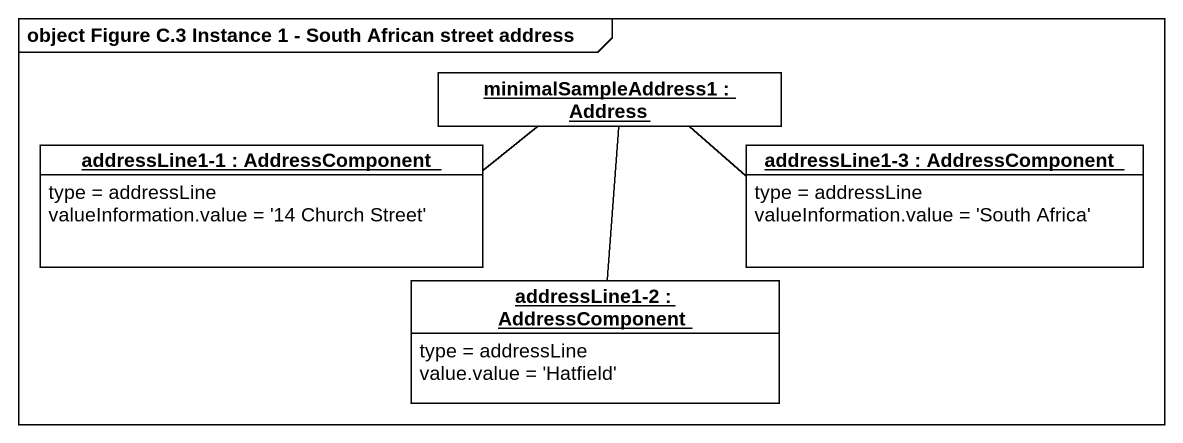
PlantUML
@startuml
mainframe object Figure C.3 Instance 1 - South African street address
hide circle
hide empty members
object "minimalSampleAddress1 : Address" as minimalSampleAddress1 #FFFFFF
object "addressLine1-1 : AddressComponent" as addressLine1_1 #FFFFFF {
  type = addressLine
  valueInformation.value = '14 Church Street'
}
object "addressLine1-3 : AddressComponent" as addressLine1_3 #FFFFFF {
  type = addressLine
  valueInformation.value = 'South Africa'
}
object "addressLine1-2 : AddressComponent" as addressLine1_2 #FFFFFF {
  type = addressLine
  value.value = 'Hatfield'
}
addressLine1_1 -right- minimalSampleAddress1
addressLine1_3 -left- minimalSampleAddress1
addressLine1_2 -up- minimalSampleAddress1
@enduml
